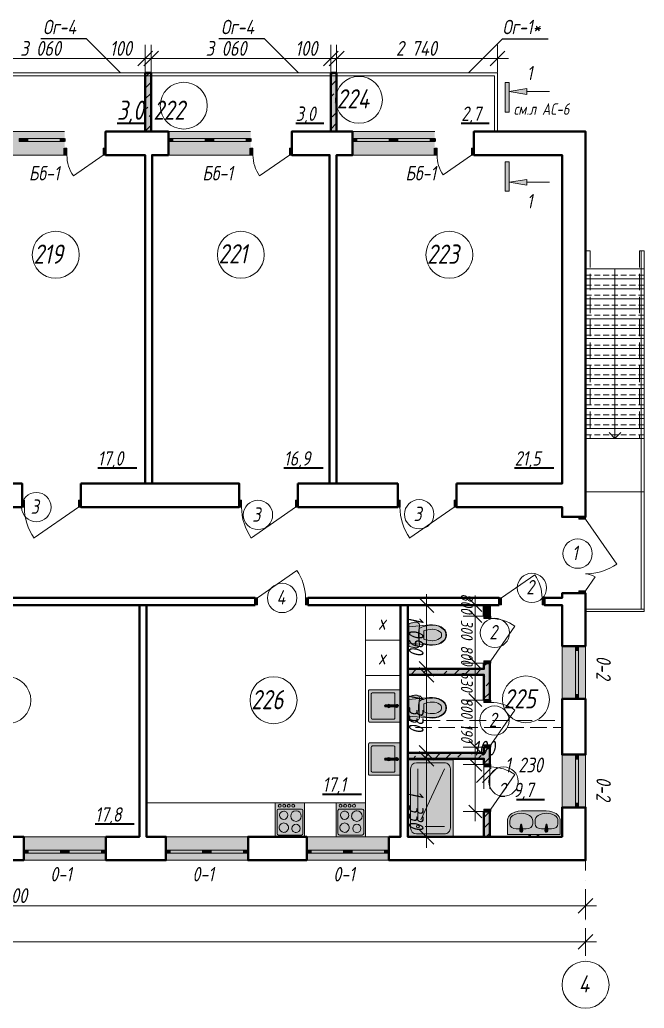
# Model space of a CAD drawing. Header units: millimetres. Extents: x 152414 to 272323, y -11730 to 31551.
# Drawn here: x 187985 to 198626, y 13271 to 30124 of the extents above; entities that cross this region are included whole.
import ezdxf

# ---------------------------------------------------------------- set-up
doc = ezdxf.new("R2010")
doc.units = ezdxf.units.MM
doc.layers.add('PDF _2D - Общий', color=7, linetype='Continuous', true_color=0x7e7e7e)
for name, color, linetype in [('PDF _Аннотация - Общий', 7, 'Continuous'), ('PDF _Интерьер - Мебель', 7, 'Continuous'), ('PDF _Конструктив - Стены Несущие', 7, 'Continuous'), ('PDF _Маркер - Разрез', 7, 'Continuous'), ('PDF _план', 7, 'Continuous'), ('PDF _Размер - Общий', 7, 'Continuous'), ('PDF _Текст', 7, 'Continuous')]:
    doc.layers.add(name, color=color, linetype=linetype)
doc.styles.add('PDF Arial', font='isocpeui.ttf', dxfattribs={"width": 0.8})

msp = doc.modelspace()

# ---------------------------------------------------------------- hatches: boundary and pattern name
at = {"layer": 'PDF _Интерьер - Мебель', "true_color": 0xffffff, "transparency": 33554559}
for points in [[(194615, 19821), (194630, 19828), (194645, 19834), (194661, 19839), (194677, 19844), (194694, 19847), (194710, 19850), (194727, 19851), (194743, 19852), (194755, 19850), (194766, 19847), (194776, 19841), (194784, 19832), (194790, 19823), (194794, 19812), (194796, 19800), (194795, 19789), (194788, 19750), (194783, 19712), (194780, 19673), (194779, 19634), (194780, 19595), (194783, 19556), (194788, 19518), (194795, 19480), (194796, 19468), (194794, 19457), (194790, 19446), (194784, 19436), (194776, 19428), (194766, 19422), (194755, 19418), (194743, 19417), (194727, 19417), (194710, 19419), (194694, 19421), (194677, 19424), (194661, 19429), (194645, 19434), (194630, 19440), (194615, 19447)], [(195068, 19804), (195118, 19791), (195165, 19772), (195202, 19747), (195231, 19714), (195249, 19675), (195255, 19634), (195249, 19593), (195231, 19555), (195202, 19522), (195165, 19496), (195118, 19477), (195068, 19465), (195017, 19459), (194965, 19461), (194615, 19493), (194615, 19775), (194965, 19807), (195017, 19809)], [(193925, 18170), (193925, 18680), (193931, 18694), (193945, 18700), (194455, 18700), (194469, 18694), (194475, 18680), (194475, 18170), (194469, 18156), (194455, 18150), (193945, 18150), (193931, 18156)], [(194615, 18579), (194630, 18586), (194645, 18592), (194661, 18597), (194677, 18602), (194694, 18605), (194710, 18608), (194727, 18609), (194743, 18610), (194755, 18608), (194766, 18605), (194776, 18598), (194784, 18590), (194790, 18581), (194794, 18570), (194796, 18558), (194795, 18547), (194788, 18508), (194783, 18470), (194780, 18431), (194779, 18392), (194780, 18353), (194783, 18314), (194788, 18276), (194795, 18238), (194796, 18226), (194794, 18214), (194790, 18204), (194784, 18194), (194776, 18186), (194766, 18180), (194755, 18176), (194743, 18175), (194727, 18175), (194710, 18177), (194694, 18179), (194677, 18182), (194661, 18187), (194645, 18192), (194630, 18198), (194615, 18205)], [(195068, 18562), (195118, 18549), (195165, 18530), (195202, 18505), (195231, 18472), (195249, 18433), (195255, 18392), (195249, 18351), (195231, 18313), (195202, 18280), (195165, 18254), (195118, 18235), (195068, 18223), (195017, 18217), (194965, 18219), (194615, 18251), (194615, 18533), (194965, 18566), (195017, 18567)], [(194207, 18439), (194212, 18441), (194370, 18441), (194348, 18435), (194342, 18431), (194340, 18425), (194342, 18419), (194348, 18415), (194370, 18409), (194212, 18409), (194207, 18411), (194202, 18425)], [(194348, 18435), (194407, 18451), (194428, 18445), (194438, 18425), (194428, 18405), (194407, 18399), (194348, 18415), (194342, 18419), (194340, 18425), (194342, 18431)], [(193925, 17263), (193925, 17773), (193931, 17787), (193945, 17793), (194455, 17793), (194469, 17787), (194475, 17773), (194475, 17263), (194469, 17249), (194455, 17243), (193945, 17243), (193931, 17249)], [(194207, 17532), (194212, 17534), (194370, 17534), (194348, 17528), (194342, 17524), (194340, 17518), (194342, 17512), (194348, 17508), (194370, 17502), (194212, 17502), (194207, 17504), (194202, 17518)], [(194348, 17528), (194407, 17544), (194428, 17538), (194438, 17518), (194428, 17498), (194407, 17492), (194348, 17508), (194342, 17512), (194340, 17518), (194342, 17524)], [(196295, 16460), (196297, 16485), (196304, 16510), (196314, 16534), (196328, 16555), (196346, 16574), (196367, 16589), (196367, 16589), (196420, 16616), (196477, 16633), (196536, 16638), (196536, 16638), (196954, 16638), (197014, 16633), (197071, 16616), (197124, 16589), (197124, 16589), (197145, 16574), (197162, 16555), (197176, 16534), (197187, 16510), (197193, 16485), (197195, 16460), (197195, 16460), (197195, 16232), (196295, 16232)], [(196505, 16295), (196509, 16337), (196513, 16346), (196519, 16399), (196523, 16406), (196530, 16409), (196538, 16406), (196541, 16399), (196548, 16346), (196551, 16337), (196555, 16295), (196548, 16277), (196530, 16270), (196513, 16277)], [(196935, 16295), (196939, 16337), (196943, 16346), (196949, 16399), (196953, 16406), (196960, 16409), (196968, 16406), (196971, 16399), (196978, 16346), (196981, 16337), (196985, 16295), (196978, 16277), (196960, 16270), (196943, 16277)]]:
    msp.add_hatch(color=7, dxfattribs=at).paths.add_polyline_path(points)
at = {"layer": 'PDF _Конструктив - Стены Несущие', "true_color": 0xffffff, "transparency": 33554559}
for points in [[(188748, 28217), (188748, 28097), (188748, 28047), (188748, 27817), (187348, 27817), (187348, 28047), (187348, 28097), (187348, 28217)], [(191919, 28217), (191919, 28097), (191919, 28047), (191919, 27817), (190519, 27817), (190519, 28047), (190519, 28097), (190519, 28217)], [(195055, 28217), (195055, 28097), (195055, 28047), (195055, 27817), (193655, 27817), (193655, 28047), (193655, 28097), (193655, 28217)], [(197626, 18545), (197506, 18545), (197456, 18545), (197225, 18545), (197225, 19445), (197456, 19445), (197506, 19445), (197626, 19445)], [(197626, 16694), (197506, 16694), (197456, 16694), (197225, 16694), (197225, 17594), (197456, 17594), (197506, 17594), (197626, 17594)], [(188053, 15794), (188053, 15914), (188053, 15964), (188053, 16194), (189453, 16194), (189453, 15964), (189453, 15914), (189453, 15794)], [(190474, 15794), (190474, 15914), (190474, 15964), (190474, 16194), (191874, 16194), (191874, 15964), (191874, 15914), (191874, 15794)], [(192874, 15794), (192874, 15914), (192874, 15964), (192874, 16194), (194275, 16194), (194275, 15964), (194275, 15914), (194275, 15794)]]:
    msp.add_hatch(color=7, dxfattribs=at).paths.add_polyline_path(points)

# ---------------------------------------------------------------- linework, layer by layer
at = {"layer": 'PDF _2D - Общий', "color": 7, "lineweight": 35}
for points in [[(189643, 28360), (189833, 28360), (189929, 28360), (190119, 28360)], [(192688, 28360), (192878, 28360), (192974, 28360), (193164, 28360)], [(195508, 28360), (195698, 28360), (195794, 28360), (195984, 28360)], [(189313, 22483), (189692, 22483), (189788, 22483), (189978, 22483)], [(192486, 22483), (192866, 22483), (192962, 22483), (193152, 22483)], [(196418, 22483), (196798, 22483), (196894, 22483), (197084, 22483)], [(193144, 16922), (193524, 16922), (193620, 16922), (193809, 16922)], [(196452, 16830), (196642, 16830), (196738, 16830), (196927, 16830)], [(189269, 16412), (189648, 16412), (189744, 16412), (189934, 16412)]]:
    msp.add_lwpolyline(points, dxfattribs=at)
at = {"layer": 'PDF _Аннотация - Общий', "lineweight": 9}
for points in [[(196125, 28217), (196125, 29217), (180742, 29217), (180742, 28217)], [(196075, 28217), (196075, 29167), (180792, 29167), (180792, 28217)], [(198546, 26185), (198626, 26185), (198626, 22987), (197626, 22987), (198626, 22987), (198626, 20036), (197626, 20036), (197626, 20077)], [(198626, 22987), (197626, 22987), (197626, 26185), (197706, 26185)], [(197706, 26185), (197706, 25902)], [(198546, 26185), (198546, 25902)], [(197626, 25877), (198626, 25877)], [(197706, 25793), (197706, 25511)], [(198126, 25877), (198126, 22987)], [(198546, 25793), (198546, 25511)], [(197626, 25767), (197726, 25767)], [(197626, 25707), (198626, 25707)], [(197776, 25767), (197876, 25767)], [(197926, 25767), (198026, 25767)], [(198076, 25767), (198176, 25767)], [(198226, 25767), (198326, 25767)], [(198376, 25767), (198476, 25767)], [(198526, 25767), (198626, 25767)], [(197626, 25597), (197726, 25597)], [(197626, 25537), (198626, 25537)], [(197776, 25597), (197876, 25597)], [(197926, 25597), (198026, 25597)], [(198076, 25597), (198176, 25597)], [(198226, 25597), (198326, 25597)], [(198376, 25597), (198476, 25597)], [(198526, 25597), (198626, 25597)], [(197626, 25427), (197726, 25427)], [(197626, 25367), (198626, 25367)], [(197706, 25402), (197706, 25120)], [(197776, 25427), (197876, 25427)], [(197926, 25427), (198026, 25427)], [(198076, 25427), (198176, 25427)], [(198226, 25427), (198326, 25427)], [(198376, 25427), (198476, 25427)], [(198526, 25427), (198626, 25427)], [(198546, 25402), (198546, 25120)], [(197626, 25257), (197726, 25257)], [(197626, 25197), (198626, 25197)], [(197776, 25257), (197876, 25257)], [(197926, 25257), (198026, 25257)], [(198076, 25257), (198176, 25257)], [(198226, 25257), (198326, 25257)], [(198376, 25257), (198476, 25257)], [(198526, 25257), (198626, 25257)], [(197626, 25087), (197726, 25087)], [(197626, 25027), (198626, 25027)], [(197706, 25011), (197706, 24728)], [(197776, 25087), (197876, 25087)], [(197926, 25087), (198026, 25087)], [(198076, 25087), (198176, 25087)], [(198226, 25087), (198326, 25087)], [(198376, 25087), (198476, 25087)], [(198526, 25087), (198626, 25087)], [(198546, 25011), (198546, 24728)], [(197626, 24917), (197726, 24917)], [(197626, 24857), (198626, 24857)], [(197776, 24917), (197876, 24917)], [(197926, 24917), (198026, 24917)], [(198076, 24917), (198176, 24917)], [(198226, 24917), (198326, 24917)], [(198376, 24917), (198476, 24917)], [(198526, 24917), (198626, 24917)], [(197626, 24747), (197726, 24747)], [(197626, 24687), (198626, 24687)], [(197706, 24619), (197706, 24337)], [(197776, 24747), (197876, 24747)], [(197926, 24747), (198026, 24747)], [(198076, 24747), (198176, 24747)], [(198226, 24747), (198326, 24747)], [(198376, 24747), (198476, 24747)], [(198526, 24747), (198626, 24747)], [(198546, 24619), (198546, 24337)], [(197626, 24577), (197726, 24577)], [(197626, 24517), (198626, 24517)], [(197776, 24577), (197876, 24577)], [(197926, 24577), (198026, 24577)], [(198076, 24577), (198176, 24577)], [(198226, 24577), (198326, 24577)], [(198376, 24577), (198476, 24577)], [(198526, 24577), (198626, 24577)], [(197626, 24407), (197726, 24407)], [(197626, 24347), (198626, 24347)], [(197776, 24407), (197876, 24407)], [(197926, 24407), (198026, 24407)], [(198076, 24407), (198176, 24407)], [(198226, 24407), (198326, 24407)], [(198376, 24407), (198476, 24407)], [(198526, 24407), (198626, 24407)], [(197626, 24237), (197726, 24237)], [(197626, 24177), (198626, 24177)], [(197706, 24228), (197706, 23946)], [(197776, 24237), (197876, 24237)], [(197926, 24237), (198026, 24237)], [(198076, 24237), (198176, 24237)], [(198226, 24237), (198326, 24237)], [(198376, 24237), (198476, 24237)], [(198526, 24237), (198626, 24237)], [(198546, 24228), (198546, 23946)], [(197626, 24067), (197726, 24067)], [(197626, 24007), (198626, 24007)], [(197776, 24067), (197876, 24067)], [(197926, 24067), (198026, 24067)], [(198076, 24067), (198176, 24067)], [(198226, 24067), (198326, 24067)], [(198376, 24067), (198476, 24067)], [(198526, 24067), (198626, 24067)], [(197626, 23897), (197726, 23897)], [(197626, 23837), (198626, 23837)], [(197706, 23837), (197706, 23554)], [(197776, 23897), (197876, 23897)], [(197926, 23897), (198026, 23897)], [(198076, 23897), (198176, 23897)], [(198226, 23897), (198326, 23897)], [(198376, 23897), (198476, 23897)], [(198526, 23897), (198626, 23897)], [(198546, 23837), (198546, 23554)], [(197626, 23727), (197726, 23727)], [(197626, 23667), (198626, 23667)], [(197776, 23727), (197876, 23727)], [(197926, 23727), (198026, 23727)], [(198076, 23727), (198176, 23727)], [(198226, 23727), (198326, 23727)], [(198376, 23727), (198476, 23727)], [(198526, 23727), (198626, 23727)], [(197626, 23557), (197726, 23557)], [(197626, 23497), (198626, 23497)], [(197706, 23445), (197706, 23163)], [(197776, 23557), (197876, 23557)], [(197926, 23557), (198026, 23557)], [(198076, 23557), (198176, 23557)], [(198226, 23557), (198326, 23557)], [(198376, 23557), (198476, 23557)], [(198526, 23557), (198626, 23557)], [(198546, 23445), (198546, 23163)], [(197626, 23387), (197726, 23387)], [(197626, 23327), (198626, 23327)], [(197776, 23387), (197876, 23387)], [(197926, 23387), (198026, 23387)], [(198076, 23387), (198176, 23387)], [(198226, 23387), (198326, 23387)], [(198376, 23387), (198476, 23387)], [(198526, 23387), (198626, 23387)], [(197626, 23217), (197726, 23217)], [(197626, 23157), (198626, 23157)], [(197776, 23217), (197876, 23217)], [(197926, 23217), (198026, 23217)], [(198076, 23217), (198176, 23217)], [(198226, 23217), (198326, 23217)], [(198376, 23217), (198476, 23217)], [(198526, 23217), (198626, 23217)], [(197626, 23047), (197726, 23047)], [(197706, 23054), (197706, 22987)], [(197776, 23047), (197876, 23047)], [(197926, 23047), (198026, 23047)], [(198226, 23087), (198126, 22987), (198026, 23087)], [(198076, 23047), (198176, 23047)], [(198226, 23047), (198326, 23047)], [(198376, 23047), (198476, 23047)], [(198526, 23047), (198626, 23047)], [(198546, 23054), (198546, 22987)], [(190144, 16774), (193875, 16774), (193875, 18945), (194475, 18945), (193875, 18945), (193875, 19545), (194475, 19545), (194475, 18945)], [(197626, 19325), (197626, 18972)], [(197626, 18796), (197626, 18796)], [(197626, 18655), (197626, 18302)], [(194618, 18055), (194595, 18055), (194595, 18175), (194757, 18175)], [(195009, 18055), (194727, 18055)], [(194866, 18175), (195148, 18175)], [(195400, 18055), (195118, 18055)], [(195257, 18175), (195540, 18175)], [(195792, 18055), (195509, 18055)], [(195649, 18175), (195931, 18175)], [(196183, 18055), (195901, 18055)], [(196040, 18175), (196322, 18175)], [(196574, 18055), (196292, 18055)], [(196431, 18175), (196714, 18175)], [(196966, 18055), (196683, 18055)], [(196823, 18175), (197105, 18175)], [(197214, 18175), (197225, 18175), (197225, 18055), (197075, 18055)], [(197626, 18125), (197626, 18125)], [(197626, 17984), (197626, 17631)], [(197626, 17455), (197626, 17455)], [(197626, 17314), (197626, 16961)], [(197626, 16785), (197626, 16785)], [(197626, 16643), (197626, 16291)], [(197626, 16114), (197626, 16114)], [(197626, 15973), (197626, 15620)], [(197626, 15444), (197626, 15444)], [(197626, 15303), (197626, 14950)], [(197626, 14773), (197626, 14773)], [(197626, 14632), (197626, 14279)], [(197626, 14103), (197626, 14103)]]:
    msp.add_lwpolyline(points, dxfattribs=at)
for points in [[(198576, 26185), (198576, 20077), (197626, 20077), (197626, 20036), (198626, 20036), (198626, 26185)], [(193875, 19545), (194475, 19545), (194475, 20145), (193875, 20145)]]:
    msp.add_lwpolyline(points, close=True, dxfattribs=at)
at = {"layer": 'PDF _Аннотация - Общий', "lineweight": 20}
msp.add_circle((197626, 13671), 400, dxfattribs=at)
at = {"layer": 'PDF _Интерьер - Мебель', "lineweight": 0}
for points in [[(194615, 19821), (194630, 19828), (194645, 19834), (194661, 19839), (194677, 19844), (194694, 19847), (194710, 19850), (194727, 19851), (194743, 19852), (194755, 19850), (194766, 19847), (194776, 19841), (194784, 19832), (194790, 19823), (194794, 19812), (194796, 19800), (194795, 19789), (194788, 19750), (194783, 19712), (194780, 19673), (194779, 19634), (194780, 19595), (194783, 19556), (194788, 19518), (194795, 19480), (194796, 19468), (194794, 19457), (194790, 19446), (194784, 19436), (194776, 19428), (194766, 19422), (194755, 19418), (194743, 19417), (194727, 19417), (194710, 19419), (194694, 19421), (194677, 19424), (194661, 19429), (194645, 19434), (194630, 19440), (194615, 19447)], [(195068, 19804), (195118, 19791), (195165, 19772), (195202, 19747), (195231, 19714), (195249, 19675), (195255, 19634), (195249, 19593), (195231, 19555), (195202, 19522), (195165, 19496), (195118, 19477), (195068, 19465), (195017, 19459), (194965, 19461), (194615, 19493), (194615, 19775), (194965, 19807), (195017, 19809)], [(194595, 19623), (194595, 19634), (194595, 19645), (194595, 19650), (194615, 19650), (194615, 19645), (194615, 19634), (194615, 19623), (194615, 19618), (194615, 19594), (194615, 19577), (194595, 19577), (194595, 19594), (194595, 19618)], [(194615, 18579), (194630, 18586), (194645, 18592), (194661, 18597), (194677, 18602), (194694, 18605), (194710, 18608), (194727, 18609), (194743, 18610), (194755, 18608), (194766, 18605), (194776, 18598), (194784, 18590), (194790, 18581), (194794, 18570), (194796, 18558), (194795, 18547), (194788, 18508), (194783, 18470), (194780, 18431), (194779, 18392), (194780, 18353), (194783, 18314), (194788, 18276), (194795, 18238), (194796, 18226), (194794, 18214), (194790, 18204), (194784, 18194), (194776, 18186), (194766, 18180), (194755, 18176), (194743, 18175), (194727, 18175), (194710, 18177), (194694, 18179), (194677, 18182), (194661, 18187), (194645, 18192), (194630, 18198), (194615, 18205)], [(195068, 18562), (195118, 18549), (195165, 18530), (195202, 18505), (195231, 18472), (195249, 18433), (195255, 18392), (195249, 18351), (195231, 18313), (195202, 18280), (195165, 18254), (195118, 18235), (195068, 18223), (195017, 18217), (194965, 18219), (194615, 18251), (194615, 18533), (194965, 18566), (195017, 18567)], [(194595, 18381), (194595, 18392), (194595, 18403), (194595, 18408), (194615, 18408), (194615, 18403), (194615, 18392), (194615, 18381), (194615, 18376), (194615, 18352), (194615, 18335), (194595, 18335), (194595, 18352), (194595, 18376)], [(195372, 17504), (194595, 17504), (194595, 16194), (195372, 16194)], [(192839, 16774), (192839, 16194), (192339, 16194), (192339, 16774)], [(193876, 16774), (193876, 16194), (193376, 16194), (193376, 16774)], [(196295, 16460), (196297, 16485), (196304, 16510), (196314, 16534), (196328, 16555), (196346, 16574), (196367, 16589), (196367, 16589), (196420, 16616), (196477, 16633), (196536, 16638), (196954, 16638), (197014, 16633), (197071, 16616), (197124, 16589), (197124, 16589), (197145, 16574), (197162, 16555), (197176, 16534), (197187, 16510), (197193, 16485), (197195, 16460), (197195, 16232), (196295, 16232)], [(196662, 16232), (196689, 16232), (196689, 16212), (196662, 16212)], [(196802, 16232), (196829, 16232), (196829, 16212), (196802, 16212)]]:
    msp.add_lwpolyline(points, close=True, dxfattribs=at)
for points in [[(195013, 19467, -0.007575), (195003, 19467, -0.13318), (194788, 19525), (194788, 19634), (194788, 19743, -0.13318), (195003, 19801, -0.007575), (195013, 19801, -0.015982), (195027, 19802, -0.214337), (195220, 19715, -0.157909), (195246, 19634, -0.157909), (195220, 19553, -0.214295), (195027, 19467, -0.010704)], [(194455, 18700, -0.416667), (194475, 18680), (194475, 18170, -0.416667), (194455, 18150), (193945, 18150, -0.416667), (193925, 18170), (193925, 18680, -0.416667), (193945, 18700)], [(194355, 18650, -0.416667), (194375, 18630), (194375, 18220, -0.416667), (194355, 18200), (193995, 18200, -0.416667), (193975, 18220), (193975, 18630, -0.416667), (193995, 18650)], [(194348, 18435, 0.360269), (194340, 18425, 0.358667), (194348, 18415, -0.358667), (194340, 18425, -0.360269)], [(194455, 17793, -0.416667), (194475, 17773), (194475, 17263, -0.414774), (194455, 17243), (193945, 17243, -0.414774), (193925, 17263), (193925, 17773, -0.416667), (193945, 17793)], [(194355, 17743, -0.416667), (194375, 17723), (194375, 17313, -0.414774), (194355, 17293), (193995, 17293, -0.414774), (193975, 17313), (193975, 17723, -0.416667), (193995, 17743)], [(194348, 17528, 0.366269), (194340, 17518, 0.360269), (194348, 17508, -0.360269), (194340, 17518, -0.366269)], [(195322, 17354, 0.414394), (195222, 17454), (194745, 17454, 0.414185), (194645, 17354), (194645, 16344, 0.414185), (194745, 16244), (195222, 16244, 0.414394), (195322, 16344)], [(192394, 16664, 0.412955), (192369, 16639), (192369, 16249, 0.412955), (192394, 16224), (192784, 16224, 0.412955), (192809, 16249), (192809, 16639, 0.412955), (192784, 16664)], [(192413, 16561, 0.41342), (192483, 16491, 0.413961), (192553, 16561, 0.414502), (192483, 16631, 0.413961)], [(192602, 16547, 0.414141), (192692, 16457, 0.414141), (192782, 16547, 0.414141), (192692, 16637, 0.414141)], [(193431, 16664, 0.414474), (193406, 16639), (193406, 16249, 0.414474), (193431, 16224), (193821, 16224, 0.413634), (193846, 16249), (193846, 16639, 0.413634), (193821, 16664)], [(193450, 16561, 0.413961), (193520, 16491, 0.413961), (193590, 16561, 0.414502), (193520, 16631, 0.414502)], [(193639, 16547, 0.41433), (193729, 16457, 0.414141), (193819, 16547, 0.414141), (193729, 16637, 0.41433)], [(192403, 16349, 0.413826), (192483, 16269, 0.414299), (192563, 16349, 0.414773), (192483, 16429, 0.414299)], [(192622, 16336, 0.414502), (192692, 16266, 0.413961), (192762, 16336, 0.41342), (192692, 16406, 0.413961)], [(193440, 16349, 0.413826), (193520, 16269, 0.414299), (193600, 16349, 0.414773), (193520, 16429, 0.414299)], [(193659, 16336, 0.414203), (193729, 16266, 0.413961), (193799, 16336, 0.41342), (193729, 16406, 0.413662)], [(196530, 16270, 0.414315), (196555, 16295), (196551, 16337, 0.121861), (196548, 16346, 0.25438), (196530, 16356, 0.257298), (196513, 16346, 0.121515), (196509, 16337), (196505, 16295, 0.413634)], [(196530, 16348, 0.414179), (196517, 16335), (196517, 16320), (196544, 16320), (196544, 16335, 0.415418)], [(196960, 16270, 0.413634), (196985, 16295), (196981, 16337, 0.128616), (196978, 16346, 0.257298), (196960, 16356, 0.25438), (196943, 16346, 0.121861), (196939, 16337), (196935, 16295, 0.414315)], [(196960, 16348, 0.415418), (196947, 16335), (196947, 16320), (196974, 16320), (196974, 16335, 0.414179)]]:
    msp.add_lwpolyline(points, format="xyb", close=True, dxfattribs=at)
for points in [[(195013, 19536, -0.100689), (194870, 19565), (194870, 19634), (194870, 19703, -0.101186), (195013, 19732, -0.01595), (195017, 19732, -0.140381), (195140, 19696, -0.234929), (195172, 19634, -0.234132), (195140, 19572, -0.140381), (195017, 19536)], [(195013, 18225, -0.007575), (195003, 18225, -0.13318), (194788, 18283), (194788, 18392), (194788, 18501, -0.133164), (195003, 18559, -0.007647), (195013, 18559, -0.010704), (195027, 18560, -0.214295), (195220, 18473, -0.157909), (195246, 18392, -0.158087), (195220, 18311, -0.214623), (195027, 18225, -0.015982), (195013, 18225)], [(194207, 18439, 0.19159), (194202, 18425, 0.19159), (194207, 18411)], [(194411, 18399, 0.413793), (194438, 18425, 0.414433), (194411, 18451)], [(195013, 18490, 0.100689), (194870, 18461), (194870, 18392), (194870, 18323, 0.101186), (195013, 18294, 0.01595), (195017, 18294, 0.140381), (195140, 18330, 0.234434), (195172, 18392, 0.234132), (195140, 18454, 0.140949), (195017, 18490)], [(194207, 17532, 0.19159), (194202, 17518, 0.19159), (194207, 17504)], [(194411, 17492, 0.414433), (194438, 17518, 0.413793), (194411, 17544)], [(196335, 16414), (196335, 16460, -0.257482), (196388, 16555, -0.137016), (196530, 16595, -0.13674), (196673, 16555, -0.257693), (196725, 16460), (196725, 16414)], [(196765, 16414), (196765, 16460, -0.257693), (196818, 16555, -0.137041), (196960, 16595, -0.136766), (197103, 16555, -0.257482), (197155, 16460), (197155, 16414)]]:
    msp.add_lwpolyline(points, format="xyb", dxfattribs=at)
for points in [[(195013, 19801), (195013, 19801)], [(195017, 19732), (195017, 19732)], [(194595, 19650), (194595, 19674), (194595, 19691), (194615, 19691), (194615, 19674), (194615, 19650)], [(194615, 19618), (194595, 19618)], [(194870, 19565), (194870, 19565)], [(195140, 19696), (195140, 19696)], [(195140, 19572), (195140, 19572)], [(195172, 19634), (195172, 19634)], [(195220, 19715), (195220, 19715)], [(195220, 19553), (195220, 19553)], [(195246, 19634), (195246, 19634)], [(194788, 19525), (194788, 19525)], [(195013, 19467), (195013, 19467)], [(195017, 19536), (195017, 19536)], [(195013, 18559), (195013, 18559)], [(194207, 18439), (194207, 18439)], [(194207, 18411), (194207, 18411)], [(194212, 18441), (194370, 18441), (194348, 18435), (194407, 18451)], [(194212, 18441), (194212, 18441)], [(194407, 18399), (194348, 18415), (194370, 18409), (194212, 18409)], [(194348, 18435), (194348, 18435)], [(194348, 18415), (194348, 18415)], [(194407, 18399), (194407, 18399)], [(194595, 18408), (194595, 18432), (194595, 18449), (194615, 18449), (194615, 18432), (194615, 18408)], [(194615, 18376), (194595, 18376)], [(195017, 18490), (195017, 18490)], [(195140, 18454), (195140, 18454)], [(195172, 18392), (195172, 18392)], [(195220, 18473), (195220, 18473)], [(195246, 18392), (195246, 18392)], [(193975, 18220), (193975, 18220)], [(194788, 18283), (194788, 18283)], [(194870, 18323), (194870, 18323)], [(195013, 18225), (195013, 18225)], [(195017, 18294), (195017, 18294)], [(195140, 18330), (195140, 18330)], [(195220, 18311), (195220, 18311)], [(193925, 18170), (193925, 18170)], [(194207, 17532), (194207, 17532)], [(194212, 17534), (194370, 17534), (194348, 17528), (194407, 17544)], [(194212, 17534), (194212, 17534)], [(194348, 17528), (194348, 17528)], [(194207, 17504), (194207, 17504)], [(194407, 17492), (194348, 17508), (194370, 17502), (194212, 17502)], [(194348, 17508), (194348, 17508)], [(194407, 17492), (194407, 17492)], [(193925, 17263), (193925, 17263)], [(193975, 17313), (193975, 17313)], [(194770, 16494), (194770, 17354)], [(194821, 16483), (195222, 17354)], [(192369, 16639), (192369, 16639)], [(192784, 16664), (192784, 16664)], [(193406, 16639), (193406, 16639)], [(193821, 16664), (193821, 16664)], [(196536, 16638), (196536, 16638)], [(194895, 16369), (195222, 16369)], [(196513, 16346), (196519, 16399)], [(196541, 16399), (196541, 16399)], [(196541, 16399), (196548, 16346)], [(196943, 16346), (196949, 16399)], [(196971, 16399), (196971, 16399)], [(196971, 16399), (196978, 16346)], [(197195, 16460), (197195, 16460)], [(192394, 16224), (192394, 16224)], [(192809, 16249), (192809, 16249)], [(193431, 16224), (193431, 16224)], [(193846, 16249), (193846, 16249)], [(196446, 16330), (196614, 16330)], [(196505, 16295), (196505, 16295)], [(196513, 16346), (196513, 16346)], [(196551, 16337), (196551, 16337)], [(196876, 16330), (197044, 16330)], [(196935, 16295), (196935, 16295)], [(196943, 16346), (196943, 16346)], [(196981, 16337), (196981, 16337)]]:
    msp.add_lwpolyline(points, dxfattribs=at)
at = {"layer": 'PDF _Интерьер - Мебель', "lineweight": 20}
for centre in [(193765, 28759), (190779, 28659), (188598, 26117), (191752, 26117), (195305, 26117), (187773, 18522), (192309, 18522), (196611, 18537)]:
    msp.add_circle(centre, 400, dxfattribs=at)
at = {"layer": 'PDF _Интерьер - Мебель', "lineweight": 15}
for centre in [(188267, 21815), (192044, 21681), (194791, 21692), (197491, 21021), (196711, 20437), (192456, 20265), (196081, 19670), (196074, 18175), (196228, 17136)]:
    msp.add_circle(centre, 250, dxfattribs=at)
at = {"layer": 'PDF _Интерьер - Мебель', "lineweight": 0}
for centre, radius in [((194275, 18425), 30), ((194275, 17518), 30), ((192415, 16723), 25.5), ((192492, 16723), 25.5), ((192568, 16723), 25.5), ((192644, 16723), 25.5), ((193452, 16723), 25.4), ((193528, 16723), 25.5), ((193605, 16723), 25.4), ((193681, 16723), 25.5), ((194770, 16369), 25.1)]:
    msp.add_circle(centre, radius, dxfattribs=at)
for centre, start, end in [((196530, 16398), 89.74, 173.0728), ((196530, 16398), 6.9272, 90.26), ((196960, 16398), 89.74, 173.0728), ((196960, 16398), 6.9272, 90.26)]:
    msp.add_arc(centre, 11.1, start, end, dxfattribs=at)
for points in [[(195017, 19536), (195016, 19536), (195014, 19536), (195013, 19536)], [(194207, 18439), (194209, 18440), (194210, 18441), (194212, 18441)], [(194212, 18409), (194210, 18409), (194209, 18410), (194207, 18411)], [(194407, 18451), (194408, 18451), (194410, 18451), (194411, 18451)], [(194411, 18399), (194410, 18399), (194408, 18399), (194407, 18399)], [(195013, 18490), (195014, 18490), (195016, 18490), (195017, 18490)], [(194207, 17532), (194209, 17533), (194210, 17534), (194212, 17534)], [(194407, 17544), (194408, 17544), (194410, 17544), (194411, 17544)], [(194212, 17502), (194210, 17502), (194209, 17503), (194207, 17504)], [(194411, 17492), (194410, 17492), (194408, 17492), (194407, 17492)], [(196446, 16330), (196385, 16330), (196335, 16368), (196335, 16414)], [(196725, 16414), (196725, 16368), (196676, 16330), (196614, 16330)], [(196876, 16330), (196815, 16330), (196765, 16368), (196765, 16414)], [(197155, 16414), (197155, 16368), (197106, 16330), (197044, 16330)]]:
    msp.add_open_spline(points, degree=3, dxfattribs=at)
at = {"layer": 'PDF _Интерьер - Мебель', "color": 7, "lineweight": 0, "true_color": 0xffffff, "transparency": 33554559}
for points in [[(194615, 19691), (194615, 19674), (194595, 19691), (194595, 19674)], [(194615, 19674), (194615, 19650), (194595, 19674), (194595, 19650)], [(194615, 19650), (194615, 19645), (194595, 19650), (194595, 19645)], [(194615, 19645), (194615, 19634), (194595, 19645), (194595, 19634)], [(194615, 19634), (194615, 19623), (194595, 19634), (194595, 19623)], [(194615, 19623), (194615, 19618), (194595, 19623), (194595, 19618)], [(194595, 19618), (194615, 19618), (194595, 19594), (194615, 19594)], [(194615, 19594), (194615, 19577), (194595, 19594), (194595, 19577)], [(194615, 18449), (194615, 18432), (194595, 18449), (194595, 18432)], [(194615, 18432), (194615, 18408), (194595, 18432), (194595, 18408)], [(194615, 18408), (194615, 18403), (194595, 18408), (194595, 18403)], [(194615, 18403), (194615, 18392), (194595, 18403), (194595, 18392)], [(194615, 18392), (194615, 18381), (194595, 18392), (194595, 18381)], [(194615, 18381), (194615, 18376), (194595, 18381), (194595, 18376)], [(194595, 18376), (194615, 18376), (194595, 18352), (194615, 18352)], [(194615, 18352), (194615, 18335), (194595, 18352), (194595, 18335)], [(195372, 16194), (194595, 16194), (195372, 17504), (194595, 17504)], [(192339, 16194), (192339, 16774), (192839, 16194), (192839, 16774)], [(193376, 16194), (193376, 16774), (193876, 16194), (193876, 16774)], [(196662, 16232), (196689, 16232), (196662, 16212), (196689, 16212)], [(196802, 16232), (196829, 16232), (196802, 16212), (196829, 16212)]]:
    msp.add_solid(points, dxfattribs=at)
at = {"layer": 'PDF _Конструктив - Стены Несущие', "lineweight": 25}
for points in [[(189700, 29217), (189121, 29796), (188341, 29796)], [(192734, 29217), (192155, 29796), (191375, 29796)], [(195633, 29217), (196211, 29796), (196991, 29796)]]:
    msp.add_lwpolyline(points, dxfattribs=at)
at = {"layer": 'PDF _Конструктив - Стены Несущие', "lineweight": 5}
for points in [[(190124, 29144), (190197, 29217)], [(193284, 29178), (193323, 29217)], [(190124, 28960), (190224, 29060)], [(193284, 28995), (193384, 29095)], [(190124, 28776), (190217, 28869)], [(193284, 28811), (193336, 28862)], [(193357, 28699), (193384, 28727)], [(190124, 28592), (190167, 28636)], [(190189, 28473), (190224, 28508)], [(193284, 28627), (193286, 28629)], [(193308, 28466), (193384, 28543)], [(190139, 28240), (190224, 28324)], [(193284, 28259), (193384, 28359)], [(195895, 20020), (195925, 20049)], [(194746, 19055), (194646, 18955)], [(194864, 18988), (194930, 19055)], [(195097, 19038), (195114, 19055)], [(195482, 19055), (195382, 18955)], [(195666, 19055), (195566, 18955)], [(195850, 19055), (195750, 18955)], [(195895, 19100), (195950, 19155)], [(195026, 18967), (195014, 18955)], [(195260, 19017), (195198, 18955)], [(195895, 18916), (195911, 18932)], [(195981, 19002), (195995, 19016)], [(195932, 18769), (195995, 18833)], [(195895, 18549), (195995, 18649)], [(195918, 17652), (195990, 17724)], [(194595, 17617), (194603, 17624)], [(194687, 17524), (194729, 17567)], [(194871, 17524), (194963, 17616)], [(195055, 17524), (195155, 17624)], [(195239, 17524), (195339, 17624)], [(195451, 17553), (195523, 17624)], [(195606, 17524), (195613, 17531)], [(195684, 17602), (195706, 17624)], [(195790, 17524), (195847, 17581)], [(195895, 17445), (195995, 17545)], [(195903, 16534), (195993, 16624)], [(195895, 16342), (195995, 16442)], [(195931, 16194), (195995, 16258)]]:
    msp.add_lwpolyline(points, dxfattribs=at)
at = {"layer": 'PDF _Конструктив - Стены Несущие', "lineweight": 40}
for points in [[(190124, 29217), (190124, 28217), (190224, 28217), (190224, 29217)], [(193384, 22216), (193264, 22216), (193264, 27817), (192619, 27817), (192619, 27932), (192619, 28217), (193264, 28217), (193384, 28217), (193384, 29217), (193284, 29217), (193284, 28217), (193384, 28217), (193655, 28217), (193655, 28097), (193655, 28047), (193655, 27817), (193384, 27817)], [(190119, 22216), (190119, 27817), (189448, 27817), (189448, 27932), (189448, 28217), (190119, 28217), (190239, 28217), (190519, 28217), (190519, 28097), (190519, 28047), (190519, 27817), (190239, 27817), (190239, 22216)], [(195425, 22216), (197225, 22216), (197225, 27817), (195725, 27817), (195725, 27932), (195725, 28217), (197626, 28217), (197626, 21648), (197511, 21648), (197225, 21648), (197225, 21815), (195425, 21815), (195425, 21931)], [(186343, 22216), (186343, 21931), (186343, 21815), (188023, 21815), (188023, 21931), (188023, 22216)], [(189023, 22216), (189023, 21931), (189023, 21815), (191724, 21815), (191724, 21931), (191724, 22216)], [(192724, 22216), (192724, 21931), (192724, 21815), (194425, 21815), (194425, 21931), (194425, 22216)], [(191994, 20145), (191994, 20150), (191994, 20265), (186993, 20265), (186993, 20150), (186993, 20145)], [(196155, 20145), (196155, 20150), (196155, 20265), (192894, 20265), (192894, 20150), (192894, 20145)], [(189453, 16194), (189453, 15964), (189453, 15914), (189453, 15794), (190474, 15794), (190474, 15914), (190474, 15964), (190474, 16194), (190144, 16194), (190144, 20145), (190024, 20145), (190024, 16194)], [(194275, 16194), (194275, 15964), (194275, 15914), (194275, 15794), (197626, 15794), (197626, 16694), (197506, 16694), (197456, 16694), (197225, 16694), (197225, 16194), (194595, 16194), (194595, 20145), (194475, 20145), (194475, 16194)], [(195895, 20145), (195895, 19955), (195995, 19955), (195995, 20145)], [(197506, 18545), (197626, 18545), (197626, 17594), (197506, 17594), (197456, 17594), (197225, 17594), (197225, 18545), (197456, 18545)], [(195995, 16624), (195995, 16194), (195895, 16194), (195895, 16624)], [(188053, 15914), (188053, 15794), (187053, 15794), (187053, 15914), (187053, 15964), (187053, 16194), (188053, 16194), (188053, 15964)], [(192874, 15914), (192874, 15794), (191874, 15794), (191874, 15914), (191874, 15964), (191874, 16194), (192874, 16194), (192874, 15964)]]:
    msp.add_lwpolyline(points, close=True, dxfattribs=at)
at = {"layer": 'PDF _Конструктив - Стены Несущие', "lineweight": 20}
for points in [[(187348, 28217), (188748, 28217)], [(190519, 28217), (191919, 28217)], [(193655, 28217), (195055, 28217)], [(188123, 28097), (188673, 28097)], [(188673, 28047), (188123, 28047)], [(188748, 28047), (188673, 28047), (188673, 28097), (188748, 28097)], [(190519, 28097), (190594, 28097), (190594, 28047), (190519, 28047)], [(190594, 28097), (191144, 28097)], [(191144, 28047), (190594, 28047)], [(191294, 28097), (191844, 28097)], [(191844, 28047), (191294, 28047)], [(191919, 28047), (191844, 28047), (191844, 28097), (191919, 28097)], [(193655, 28097), (193730, 28097), (193730, 28047), (193655, 28047)], [(193730, 28097), (194280, 28097)], [(194280, 28047), (193730, 28047)], [(194430, 28097), (194980, 28097)], [(194980, 28047), (194430, 28047)], [(195055, 28047), (194980, 28047), (194980, 28097), (195055, 28097)], [(187348, 27817), (188748, 27817), (188788, 27817), (188788, 27932), (188748, 27932), (188748, 27817)], [(189408, 27817), (188900, 27461)], [(190519, 27817), (191919, 27817), (191959, 27817), (191959, 27932), (191919, 27932), (191919, 27817)], [(192579, 27817), (192071, 27461)], [(193655, 27817), (195055, 27817), (195095, 27817), (195095, 27932), (195055, 27932), (195055, 27817)], [(195685, 27817), (195202, 27479)], [(188983, 21815), (188230, 21288)], [(192684, 21815), (191931, 21288)], [(195385, 21815), (194631, 21288)], [(197626, 21608), (198160, 20844)], [(192034, 20265), (192706, 20736)], [(196195, 20265), (196761, 20661)], [(197626, 20387), (197791, 20623)], [(196010, 19195), (196423, 19785)], [(197225, 19445), (197225, 18545)], [(197506, 19445), (197506, 19370), (197456, 19370), (197456, 19445)], [(197626, 19445), (197626, 18545)], [(197456, 18620), (197456, 19370)], [(197506, 19370), (197506, 18620)], [(197456, 18545), (197456, 18620), (197506, 18620), (197506, 18545)], [(196010, 17764), (196423, 18354)], [(197225, 17594), (197225, 16694)], [(197506, 17594), (197506, 17519), (197456, 17519), (197456, 17594)], [(197626, 17594), (197626, 16694)], [(197456, 16769), (197456, 17519)], [(197506, 17519), (197506, 16769)], [(196010, 16664), (196423, 17254)], [(197456, 16694), (197456, 16769), (197506, 16769), (197506, 16694)], [(189453, 16194), (188053, 16194)], [(191874, 16194), (190474, 16194)], [(194275, 16194), (192874, 16194)], [(188053, 15964), (188128, 15964), (188128, 15914), (188053, 15914)], [(188128, 15964), (188678, 15964)], [(188678, 15914), (188128, 15914)], [(188828, 15964), (189378, 15964)], [(189378, 15914), (188828, 15914)], [(189453, 15914), (189378, 15914), (189378, 15964), (189453, 15964)], [(190474, 15964), (190549, 15964), (190549, 15914), (190474, 15914)], [(190549, 15964), (191099, 15964)], [(191099, 15914), (190549, 15914)], [(191249, 15964), (191799, 15964)], [(191799, 15914), (191249, 15914)], [(191874, 15914), (191799, 15914), (191799, 15964), (191874, 15964)], [(192874, 15964), (192949, 15964), (192949, 15914), (192874, 15914)], [(192949, 15964), (193500, 15964)], [(193500, 15914), (192949, 15914)], [(193650, 15964), (194200, 15964)], [(194200, 15914), (193650, 15914)], [(194275, 15914), (194200, 15914), (194200, 15964), (194275, 15964)], [(189453, 15794), (188053, 15794)], [(191874, 15794), (190474, 15794)], [(194275, 15794), (192874, 15794)]]:
    msp.add_lwpolyline(points, dxfattribs=at)
for points in [[(188048, 28047), (187973, 28047), (187973, 28097), (188048, 28097), (188123, 28097), (188123, 28047)], [(191219, 28047), (191144, 28047), (191144, 28097), (191219, 28097), (191294, 28097), (191294, 28047)], [(194355, 28047), (194280, 28047), (194280, 28097), (194355, 28097), (194430, 28097), (194430, 28047)], [(189448, 27817), (189408, 27817), (189408, 27932), (189448, 27932)], [(192619, 27817), (192579, 27817), (192579, 27932), (192619, 27932)], [(195725, 27817), (195685, 27817), (195685, 27932), (195725, 27932)], [(188023, 21931), (188063, 21931), (188063, 21815), (188023, 21815)], [(189023, 21815), (188983, 21815), (188983, 21931), (189023, 21931)], [(191724, 21931), (191764, 21931), (191764, 21815), (191724, 21815)], [(192724, 21815), (192684, 21815), (192684, 21931), (192724, 21931)], [(194425, 21931), (194465, 21931), (194465, 21815), (194425, 21815)], [(195425, 21815), (195385, 21815), (195385, 21931), (195425, 21931)], [(197511, 21648), (197511, 21608), (197626, 21608), (197626, 21648)], [(191994, 20265), (192034, 20265), (192034, 20150), (191994, 20150)], [(192894, 20150), (192854, 20150), (192854, 20265), (192894, 20265)], [(196155, 20265), (196195, 20265), (196195, 20150), (196155, 20150)], [(196925, 20150), (196885, 20150), (196885, 20265), (196925, 20265)], [(197626, 20347), (197626, 20387), (197511, 20387), (197511, 20347)], [(195895, 19955), (195895, 19915), (196010, 19915), (196010, 19955)], [(196010, 19155), (196010, 19195), (195895, 19195), (195895, 19155)], [(195895, 18525), (195895, 18485), (196010, 18485), (196010, 18525)], [(196010, 17724), (196010, 17764), (195895, 17764), (195895, 17724)], [(195895, 17424), (195895, 17384), (196010, 17384), (196010, 17424)], [(196010, 16624), (196010, 16664), (195895, 16664), (195895, 16624)], [(188753, 15964), (188828, 15964), (188828, 15914), (188753, 15914), (188678, 15914), (188678, 15964)], [(191174, 15964), (191249, 15964), (191249, 15914), (191174, 15914), (191099, 15914), (191099, 15964)], [(193574, 15964), (193650, 15964), (193650, 15914), (193574, 15914), (193500, 15914), (193500, 15964)]]:
    msp.add_lwpolyline(points, close=True, dxfattribs=at)
at = {"layer": 'PDF _Конструктив - Стены Несущие', "lineweight": 40}
for points in [[(188748, 28097), (188748, 28047)], [(190519, 28097), (190519, 28047)], [(191919, 28097), (191919, 28047)], [(193655, 28097), (193655, 28047)], [(195055, 28097), (195055, 28047)], [(188748, 27817), (188748, 27932)], [(189448, 27817), (189448, 27932)], [(191919, 27817), (191919, 27932)], [(192619, 27817), (192619, 27932)], [(195055, 27817), (195055, 27932)], [(195725, 27817), (195725, 27932)], [(188023, 21815), (188023, 21931)], [(189023, 21815), (189023, 21931)], [(191724, 21815), (191724, 21931)], [(192724, 21815), (192724, 21931)], [(194425, 21815), (194425, 21931)], [(195425, 21815), (195425, 21931)], [(197626, 21648), (197511, 21648)], [(191994, 20265), (191994, 20150)], [(192894, 20265), (192894, 20150)], [(196155, 20265), (196155, 20150)], [(197511, 20347), (197626, 20347), (197626, 19445), (197506, 19445), (197456, 19445), (197225, 19445), (197225, 20145), (196925, 20145), (196925, 20150), (196925, 20265)], [(197626, 20347), (197511, 20347), (197225, 20347), (197225, 20265), (196925, 20265), (196925, 20150)], [(195895, 19955), (195995, 19955)], [(197506, 19445), (197456, 19445)], [(195895, 19155), (195895, 19055), (194595, 19055), (194595, 18955), (195895, 18955), (195895, 18525), (195995, 18525), (195995, 19155), (195895, 19155), (195995, 19155)], [(197506, 18545), (197456, 18545)], [(195895, 18525), (195995, 18525)], [(195895, 17724), (195895, 17624), (194595, 17624), (194595, 17524), (195895, 17524), (195895, 17424), (195995, 17424), (195995, 17724), (195895, 17724), (195995, 17724)], [(197506, 17594), (197456, 17594)], [(195895, 17424), (195995, 17424)], [(197506, 16694), (197456, 16694)], [(195895, 16624), (195995, 16624)], [(188053, 15914), (188053, 15964)], [(189453, 15914), (189453, 15964)], [(190474, 15914), (190474, 15964)], [(191874, 15914), (191874, 15964)], [(192874, 15914), (192874, 15964)], [(194275, 15914), (194275, 15964)]]:
    msp.add_lwpolyline(points, dxfattribs=at)
at = {"layer": 'PDF _Конструктив - Стены Несущие', "color": 7, "lineweight": 0, "true_color": 0xffffff}
msp.add_lwpolyline([(197791, 20623, 0.154169), (197626, 20675, 0.153905), (198160, 20844)], format="xyb", dxfattribs=at)
for centre, radius, start, end in [((189409, 27817), 621, 180.0093, 214.9857), ((192580, 27817), 621, 180.0093, 214.9857), ((195686, 27817), 591, 180.0064, 214.9799), ((188983, 21815), 920, 179.9998, 214.9978), ((192684, 21815), 920, 179.9998, 214.9978), ((195384, 21815), 920, 179.9961, 215.0215), ((192034, 20265), 820, 0.0049, 35.0097), ((196195, 20265), 690, 0.0076, 35.0099), ((196010, 19195), 720, 55.0032, 90.0034), ((196010, 17764), 720, 55.0032, 90.0034), ((196010, 16664), 720, 55.0032, 90.0034)]:
    msp.add_arc(centre, radius, start, end, dxfattribs=at)
at = {"layer": 'PDF _Конструктив - Стены Несущие', "color": 7, "lineweight": 0, "true_color": 0xffffff, "transparency": 33554559}
for points in [[(190124, 29217), (190224, 29217), (190124, 28217), (190224, 28217)], [(193284, 29217), (193384, 29217), (193284, 28217), (193384, 28217)], [(188048, 28047), (187973, 28047), (188048, 28097), (187973, 28097)], [(188048, 28097), (188123, 28097), (188048, 28047), (188123, 28047)], [(188123, 28097), (188673, 28097), (188123, 28047), (188673, 28047)], [(188748, 28047), (188673, 28047), (188748, 28097), (188673, 28097)], [(190519, 28097), (190594, 28097), (190519, 28047), (190594, 28047)], [(190594, 28097), (191144, 28097), (190594, 28047), (191144, 28047)], [(191219, 28047), (191144, 28047), (191219, 28097), (191144, 28097)], [(191219, 28097), (191294, 28097), (191219, 28047), (191294, 28047)], [(191294, 28097), (191844, 28097), (191294, 28047), (191844, 28047)], [(191919, 28047), (191844, 28047), (191919, 28097), (191844, 28097)], [(193655, 28097), (193730, 28097), (193655, 28047), (193730, 28047)], [(193730, 28097), (194280, 28097), (193730, 28047), (194280, 28047)], [(194355, 28047), (194280, 28047), (194355, 28097), (194280, 28097)], [(194355, 28097), (194430, 28097), (194355, 28047), (194430, 28047)], [(194430, 28097), (194980, 28097), (194430, 28047), (194980, 28047)], [(195055, 28047), (194980, 28047), (195055, 28097), (194980, 28097)], [(188748, 27932), (188788, 27932), (188748, 27817), (188788, 27817)], [(189448, 27817), (189408, 27817), (189448, 27932), (189408, 27932)], [(191919, 27932), (191959, 27932), (191919, 27817), (191959, 27817)], [(192619, 27817), (192579, 27817), (192619, 27932), (192579, 27932)], [(195055, 27932), (195095, 27932), (195055, 27817), (195095, 27817)], [(195725, 27817), (195685, 27817), (195725, 27932), (195685, 27932)], [(188023, 21931), (188063, 21931), (188023, 21815), (188063, 21815)], [(189023, 21815), (188983, 21815), (189023, 21931), (188983, 21931)], [(191724, 21931), (191764, 21931), (191724, 21815), (191764, 21815)], [(192724, 21815), (192684, 21815), (192724, 21931), (192684, 21931)], [(194425, 21931), (194465, 21931), (194425, 21815), (194465, 21815)], [(195425, 21815), (195385, 21815), (195425, 21931), (195385, 21931)], [(197511, 21648), (197626, 21648), (197511, 21608), (197626, 21608)], [(191994, 20265), (192034, 20265), (191994, 20150), (192034, 20150)], [(192894, 20150), (192854, 20150), (192894, 20265), (192854, 20265)], [(196155, 20265), (196195, 20265), (196155, 20150), (196195, 20150)], [(196925, 20150), (196885, 20150), (196925, 20265), (196885, 20265)], [(197626, 20347), (197511, 20347), (197626, 20387), (197511, 20387)], [(195895, 20145), (195995, 20145), (195895, 19955), (195995, 19955)], [(195895, 19955), (196010, 19955), (195895, 19915), (196010, 19915)], [(197506, 19445), (197506, 19370), (197456, 19445), (197456, 19370)], [(197506, 19370), (197506, 18620), (197456, 19370), (197456, 18620)], [(194595, 18955), (194595, 19055), (195895, 18955), (195895, 19055)], [(196010, 19155), (195895, 19155), (196010, 19195), (195895, 19195)], [(195895, 18525), (195895, 19155), (195995, 18525), (195995, 19155)], [(197456, 18545), (197456, 18620), (197506, 18545), (197506, 18620)], [(195895, 18525), (196010, 18525), (195895, 18485), (196010, 18485)], [(196010, 17724), (195895, 17724), (196010, 17764), (195895, 17764)], [(195895, 17424), (195895, 17724), (195995, 17424), (195995, 17724)], [(194595, 17524), (194595, 17624), (195895, 17524), (195895, 17624)], [(197506, 17594), (197506, 17519), (197456, 17594), (197456, 17519)], [(195895, 17424), (196010, 17424), (195895, 17384), (196010, 17384)], [(197506, 17519), (197506, 16769), (197456, 17519), (197456, 16769)], [(197456, 16694), (197456, 16769), (197506, 16694), (197506, 16769)], [(196010, 16624), (195895, 16624), (196010, 16664), (195895, 16664)], [(195895, 16194), (195895, 16624), (195995, 16194), (195995, 16624)], [(188053, 15964), (188128, 15964), (188053, 15914), (188128, 15914)], [(188678, 15914), (188128, 15914), (188678, 15964), (188128, 15964)], [(188753, 15914), (188678, 15914), (188753, 15964), (188678, 15964)], [(188753, 15964), (188828, 15964), (188753, 15914), (188828, 15914)], [(189378, 15914), (188828, 15914), (189378, 15964), (188828, 15964)], [(189453, 15914), (189378, 15914), (189453, 15964), (189378, 15964)], [(190474, 15964), (190549, 15964), (190474, 15914), (190549, 15914)], [(191099, 15914), (190549, 15914), (191099, 15964), (190549, 15964)], [(191174, 15914), (191099, 15914), (191174, 15964), (191099, 15964)], [(191174, 15964), (191249, 15964), (191174, 15914), (191249, 15914)], [(191799, 15914), (191249, 15914), (191799, 15964), (191249, 15964)], [(191874, 15914), (191799, 15914), (191874, 15964), (191799, 15964)], [(192874, 15964), (192949, 15964), (192874, 15914), (192949, 15914)], [(193500, 15914), (192949, 15914), (193500, 15964), (192949, 15964)], [(193574, 15914), (193500, 15914), (193574, 15964), (193500, 15964)], [(193574, 15964), (193650, 15964), (193574, 15914), (193650, 15914)], [(194200, 15914), (193650, 15914), (194200, 15964), (193650, 15964)], [(194275, 15914), (194200, 15914), (194275, 15964), (194200, 15964)]]:
    msp.add_solid(points, dxfattribs=at)
at = {"layer": 'PDF _Маркер - Разрез', "lineweight": 0}
for points in [[(196324, 29052), (196324, 28551), (196254, 28551), (196254, 29052)], [(196625, 28952), (196625, 28851), (196324, 28901)], [(196324, 27202), (196324, 27702), (196254, 27702), (196254, 27202)], [(196625, 27302), (196625, 27402), (196324, 27352)]]:
    msp.add_lwpolyline(points, close=True, dxfattribs=at)
for points in [[(196625, 28901), (197014, 28901)], [(196625, 27352), (197014, 27352)]]:
    msp.add_lwpolyline(points, dxfattribs=at)
at = {"layer": 'PDF _Маркер - Разрез', "lineweight": 0, "transparency": 33554559}
for points in [[(196324, 29052), (196324, 28551), (196254, 29052), (196254, 28551)], [(196625, 28952), (196625, 28851), (196324, 28901)], [(196324, 27202), (196254, 27202), (196324, 27702), (196254, 27702)], [(196625, 27302), (196324, 27352), (196625, 27402)]]:
    msp.add_solid(points, dxfattribs=at)
at = {"layer": 'PDF _план', "lineweight": 5}
msp.add_lwpolyline([(197626, 20077), (198626, 20077), (198626, 22077), (197626, 22077)], dxfattribs=at)
at = {"layer": 'PDF _Размер - Общий', "lineweight": 9}
for points in [[(190124, 29229), (190124, 29698)], [(190224, 29229), (190224, 29698)], [(193284, 29229), (193284, 29698)], [(193384, 29229), (193384, 29698)], [(196125, 29229), (196125, 29698)], [(189999, 29339), (190249, 29589)], [(190349, 29589), (190099, 29339)], [(193159, 29339), (193410, 29589)], [(193510, 29589), (193259, 29339)], [(196000, 29339), (196250, 29589)], [(180554, 29464), (180742, 29464), (183802, 29464), (183902, 29464), (186963, 29464), (187063, 29464), (190124, 29464), (190224, 29464), (193284, 29464), (193384, 29464), (196125, 29464), (196313, 29464)], [(197225, 24506), (197225, 24037)], [(197626, 24506), (197626, 24037)], [(195043, 20020), (194793, 20270)], [(194918, 18867), (194918, 19055), (194918, 20145), (194918, 20333)], [(195636, 20255), (195856, 20035)], [(195746, 16459), (195746, 16624), (195746, 17424), (195746, 17724), (195746, 18525), (195746, 19155), (195746, 19955), (195746, 20145), (195746, 20310)], [(195152, 20145), (194683, 20145)], [(195953, 20145), (195540, 20145)], [(195856, 19845), (195636, 20065)], [(195953, 19955), (195540, 19955)], [(195636, 19265), (195856, 19045)], [(195152, 19055), (194683, 19055)], [(194793, 19180), (195043, 18930)], [(195043, 18830), (194793, 19080)], [(194918, 17437), (194918, 17624), (194918, 18955), (194918, 19142)], [(195953, 19155), (195540, 19155)], [(195152, 18955), (194683, 18955)], [(195636, 18635), (195856, 18415)], [(195953, 18525), (195540, 18525)], [(194793, 17749), (195043, 17499)], [(194918, 16006), (194918, 16194), (194918, 17524), (194918, 17712)], [(195953, 17724), (195540, 17724)], [(195636, 17834), (195856, 17614)], [(195152, 17624), (194683, 17624)], [(195043, 17399), (194793, 17649)], [(195636, 17534), (195856, 17314)], [(194475, 17011), (194475, 17480)], [(194595, 17011), (194595, 17480)], [(195152, 17524), (194683, 17524)], [(195953, 17424), (195540, 17424)], [(195770, 17120), (196020, 17370)], [(196120, 17370), (195870, 17120)], [(195895, 17011), (195895, 17480)], [(195995, 17011), (195995, 17480)], [(197225, 17011), (197225, 17480)], [(197626, 17011), (197626, 17480)], [(195636, 16734), (195856, 16514)], [(195953, 16624), (195540, 16624)], [(195152, 16194), (194683, 16194)], [(194793, 16319), (195043, 16069)], [(197626, 14784), (197626, 15253)], [(170863, 15019), (175190, 15019), (177870, 15019), (197626, 15019), (197813, 15019)], [(197501, 14894), (197751, 15144)], [(197501, 14276), (197751, 14526)], [(197626, 14635), (197626, 14166)], [(197813, 14401), (197626, 14401), (170863, 14401)]]:
    msp.add_lwpolyline(points, dxfattribs=at)

# ---------------------------------------------------------------- texts
at = {"layer": 'PDF _Текст', "attachment_point": 7, "style": 'PDF Arial'}
for s, insert, char_height in [('Ог-4', (188381, 29877), 245.5), ('Ог-4', (191415, 29877), 245.5), ('Ог-1*', (196211, 29877), 245.5), ('3 060', (187993, 29509), 252.7), ('100', (189519, 29509), 252.7), ('3 060', (191154, 29509), 252.7), ('100', (192679, 29509), 252.7), ('2 740', (194395, 29509), 252.7), ('1', (196625, 29094), 245), ('224', (193386, 28612), 327), ('3,0 222', (189643, 28342), 327), ('см.л АС-6', (196401, 28502), 196.4), ('3,0', (192688, 28342), 245.5), ('2,7', (195508, 28342), 245.5), ('Бб-1', (188141, 27385), 245.5), ('Бб-1', (191096, 27385), 245.5), ('Бб-1', (194557, 27385), 245.5), ('1', (196625, 26909), 245), ('219', (188219, 25964), 327), ('221', (191372, 25970), 327), ('223', (194926, 25964), 327), ('17,0', (189313, 22465), 245.5), ('16,9', (192486, 22465), 245.5), ('21,5', (196418, 22465), 245.5), ('3', (188172, 21700), 245), ('3', (191949, 21565), 245), ('3', (194696, 21577), 245), ('1', (197396, 20911), 245), ('2', (196616, 20327), 245), ('4', (192361, 20154), 245), ('х', (194102, 19725), 245), ('2', (195987, 19560), 245), ('х', (194102, 19131), 245), ('225', (196232, 18383), 327), ('226', (191930, 18368), 327), ('2', (195979, 18064), 245), ('100', (195705, 17578), 252.7), ('1 230', (196250, 17291), 252.7), ('17,1', (193144, 16904), 245.5), ('2 9,7', (196133, 16812), 245.5), ('17,8', (189269, 16394), 245.5), ('0-1', (188506, 15433), 245.5), ('0-1', (190927, 15433), 245.5), ('0-1', (193328, 15433), 245.5), ('19 900', (187308, 15064), 252.7), ('4', (197512, 13538), 295)]:
    msp.add_mtext(s, dxfattribs=dict(at, insert=insert, char_height=char_height))
at = {"layer": 'PDF _Текст', "attachment_point": 7, "rotation": 270, "style": 'PDF Arial'}
for s, insert, char_height in [('800 300 800 630 800 190', (195503, 20342), 202.17), ('1 090', (194614, 19963), 252.7), ('0-2', (197812, 19279), 245.5), ('1 330', (194614, 18653), 252.7), ('0-2', (197812, 17213), 245.5), ('1 330', (194614, 16980), 252.7)]:
    msp.add_mtext(s, dxfattribs=dict(at, insert=insert, char_height=char_height))

doc.saveas('drawing.dxf')
